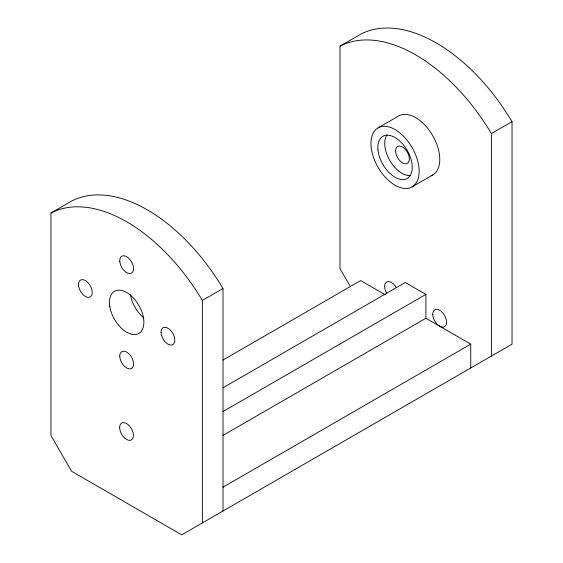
<?xml version="1.0" encoding="UTF-8"?>
<svg xmlns="http://www.w3.org/2000/svg" width="563" height="563" viewBox="0 0 563 563"><rect width="100%" height="100%" fill="white"/><g stroke="black" fill="none" stroke-linecap="round" stroke-linejoin="round"><path stroke-width="0.84" d="M350.538 286.912L339.996 268.65L339.996 46.152L360.637 34.237A155.226 89.623 60 0 1 512.034 121.643L512.034 344.141L181.715 534.85L71.607 471.28L50.966 435.523L50.966 213.025L71.607 201.104A155.226 89.623 60 0 1 223.004 288.516L223.004 511.014M378.047 127.885L398.688 115.964A34.061 19.663 60 0 1 433.475 136.992A34.061 19.663 60 0 1 431.145 175.74M50.966 213.025A155.226 89.623 60 0 1 202.363 300.431L223.004 288.516M339.996 46.152A155.226 89.623 60 0 1 491.393 133.565L512.034 121.643M412.053 186.916A34.061 19.663 60 0 0 401.32 134.17A34.061 19.663 60 0 0 371.77 151.116A34.061 19.663 60 0 0 412.053 186.916L432.694 175.002M223.025 360.024L360.637 280.571L385.472 294.906M222.864 387.886L405.254 282.485L425.895 294.407L425.895 318.25L222.899 435.445M222.899 411.609L425.895 294.407M222.892 487.241L470.745 344.141L470.745 367.977M425.895 318.25L470.745 344.141M491.393 133.565L491.393 356.062M202.363 300.431L202.363 522.928M410.385 175.614A24.329 14.047 60 0 1 389.645 160.244A24.329 14.047 60 0 1 387.112 134.775M143.854 317.905A24.329 14.047 60 0 1 130.475 294.85M386.626 293.246A9.733 5.616 60 0 1 386.626 282.007A9.733 5.616 60 0 1 396.352 287.623M377.921 149.392A24.329 14.047 60 0 0 405.022 179.344A24.329 14.047 60 0 0 402.2 143.466A24.329 14.047 60 0 0 377.921 149.392M395.592 150.919A9.733 5.616 60 0 0 405.916 163.756A9.733 5.616 60 0 0 405.916 149.997A9.733 5.616 60 0 0 395.592 150.919M432.778 314.274A9.733 5.616 60 0 0 443.102 327.117A9.733 5.616 60 0 0 443.102 313.352A9.733 5.616 60 0 0 432.778 314.274M78.602 286.011A9.733 5.616 60 0 0 89.813 297.151A9.733 5.616 60 0 0 87.701 282.387A9.733 5.616 60 0 0 78.602 286.011M119.813 261.521A9.733 5.616 60 0 0 130.679 273.442A9.733 5.616 60 0 0 129.49 259.064A9.733 5.616 60 0 0 119.813 261.521M119.778 356.112A9.733 5.616 60 0 0 130.144 368.892A9.733 5.616 60 0 0 130.06 355.084A9.733 5.616 60 0 0 119.778 356.112M161.074 332.381A9.733 5.616 60 0 0 171.511 345.049A9.733 5.616 60 0 0 171.272 331.15A9.733 5.616 60 0 0 161.074 332.381M109.834 306.765A24.329 14.047 60 0 0 138.174 333.76A24.329 14.047 60 0 0 131.981 296.525A24.329 14.047 60 0 0 109.834 306.765M119.659 427.507A9.733 5.616 60 0 0 129.983 440.35A9.733 5.616 60 0 0 129.983 426.585A9.733 5.616 60 0 0 119.659 427.507"/></g></svg>
